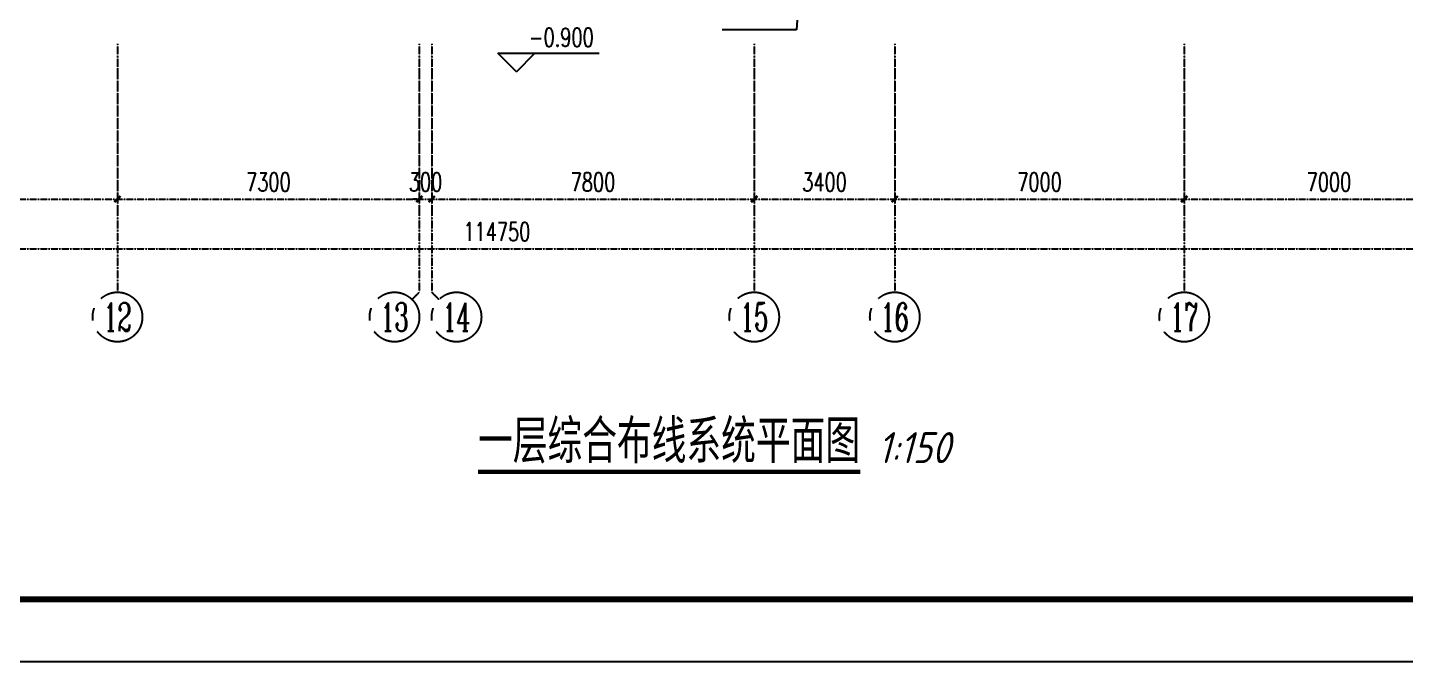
# Model space of a CAD drawing. Extents: x 1241380 to 1952554, y 1012187 to 1766051.
# Drawn here: x 1616940 to 1650265, y 1186195 to 1201509 of the extents above; entities that cross this region are included whole.
import ezdxf
from ezdxf.enums import TextEntityAlignment as Align

# ---------------------------------------------------------------- set-up
doc = ezdxf.new("R2010")
doc.units = 0
doc.linetypes.add('CENTER', pattern=[2, 1.25, -0.25, 0.25, -0.25])
for name, color, linetype in [('1-建筑底图', 8, 'Continuous'), ('AXIS', 251, 'CENTER'), ('AXIS_TEXT', 7, 'Continuous'), ('BTTK', 7, 'Continuous'), ('PUB_TITLE', 7, 'Continuous'), ('TEL_SYMB', 3, 'Continuous'), ('WALL', 2, 'Continuous')]:
    doc.layers.add(name, color=color, linetype=linetype)
doc.styles.add('_TCH_AXIS', font='COMPLEX', dxfattribs={"bigfont": 'GBCBIG'})
doc.styles.add('_TCH_DIM', font='SIMPLEX', dxfattribs={"bigfont": 'GBCBIG'})
doc.styles.add('_TCH_DIM_T3', font='SIMPLEX', dxfattribs={"width": 0.705882, "bigfont": 'GBCBIG'})
doc.styles.add('_TEL_DIM', font='SIMPLEX', dxfattribs={"width": 0.8, "height": 3.5, "bigfont": 'HZTXT'})
doc.styles.add('COMPLEX', font='COMPLEX')
doc.styles.add('HZ(TK)', font='geniso.shx', dxfattribs={"width": 0.9, "bigfont": 'hztxt.shx'})
doc.styles.get("Standard").update_dxf_attribs({"font": 'gbeitc.shx', "bigfont": 'gbcbig.shx'})
doc.linetypes.add('JIEDI', pattern='A,1.25,-0.25,0.25,-0.25,0.625,["/",Standard,S=0.6,R=0,X=0,Y=-0.3],0.625,-0.25,0.25,-0.25', length=4)
doc.dimstyles.new('_TCH_ARCH&&150', dxfattribs={"dimtxt": 446.25, "dimasz": 150, "dimexe": 375, "dimexo": 450, "dimgap": 189.375, "dimtad": 1, "dimdec": 0, "dimzin": 0, "dimdsep": 46, "dimtxsty": '_TCH_DIM_T3', "dimblk": 'ARCHTICK', "dimcen": 0.09, "dimclrt": 7, "dimazin": 2, "dimtfac": 1, "dimtdec": 0, "dimtix": 1, "dimtmove": 2, "dimatfit": 3, "dimfxl": 1, "dimtolj": 1, "dimtzin": 0, "dimarcsym": 0})

# ---------------------------------------------------------------- blocks, each defined once
blk = doc.blocks.new('_AXISO')
blk.add_circle((0, 0), 0.5)
at = {"layer": 'AXIS_TEXT', "style": 'COMPLEX', "width": 1.041667}
blk.add_attdef('A', text='', height=0.56, dxfattribs=at).set_placement((-0.25, -0.28), (0.25, -0.28), align=Align.FIT)
blk = doc.blocks.new('_ArchTick')
at = {"color": 0, "linetype": 'ByBlock', "const_width": 0.4}
blk.add_lwpolyline([(-0.5, -0.5), (0.5, 0.5)], dxfattribs=at)
blk = doc.blocks.new('*D59')
at = {"layer": 'AXIS', "color": 0, "lineweight": -2, "transparency": 16777216}
for p, q in [((926858, 771137), (926858, 766262)), ((1041608, 771137), (1041608, 766262)), ((926858, 766637), (1041608, 766637))]:
    blk.add_line(p, q, dxfattribs=at)
at = {"layer": 'Defpoints', "color": 0}
for p in [(926858, 771587), (1041608, 771587), (1041608, 766637)]:
    blk.add_point(p, dxfattribs=at)
at = {"layer": 'AXIS', "color": 0, "lineweight": -2, "transparency": 16777216, "xscale": 150, "yscale": 150, "zscale": 150, "rotation": 180}
blk.add_blockref('_ArchTick', (926858, 766637), dxfattribs=at)
at = {"layer": 'AXIS', "color": 0, "lineweight": -2, "transparency": 16777216, "xscale": 150, "yscale": 150, "zscale": 150}
blk.add_blockref('_ArchTick', (1041608, 766637), dxfattribs=at)
at = {"layer": 'AXIS', "color": 7, "transparency": 16777216, "insert": (984233, 767049), "char_height": 446.2, "attachment_point": 5, "style": '_TCH_DIM_T3'}
blk.add_mtext('\\A1;114750', dxfattribs=at)
blk = doc.blocks.new('*D33')
at = {"layer": 'AXIS', "color": 0, "lineweight": -2, "transparency": 16777216}
for p, q in [((968258, 771137), (968258, 767462)), ((975058, 771137), (975058, 767462)), ((968258, 767837), (975058, 767837))]:
    blk.add_line(p, q, dxfattribs=at)
at = {"layer": 'Defpoints', "color": 0}
for p in [(968258, 771587), (975058, 771587), (975058, 767837)]:
    blk.add_point(p, dxfattribs=at)
at = {"layer": 'AXIS', "color": 0, "lineweight": -2, "transparency": 16777216, "xscale": 150, "yscale": 150, "zscale": 150, "rotation": 180}
blk.add_blockref('_ArchTick', (968258, 767837), dxfattribs=at)
at = {"layer": 'AXIS', "color": 0, "lineweight": -2, "transparency": 16777216, "xscale": 150, "yscale": 150, "zscale": 150}
blk.add_blockref('_ArchTick', (975058, 767837), dxfattribs=at)
at = {"layer": 'AXIS', "color": 7, "transparency": 16777216, "insert": (971658, 768249), "char_height": 446.2, "attachment_point": 5, "style": '_TCH_DIM_T3'}
blk.add_mtext('\\A1;6800', dxfattribs=at)
blk = doc.blocks.new('*D34')
at = {"layer": 'AXIS', "color": 0, "lineweight": -2, "transparency": 16777216}
for p, q in [((975058, 771137), (975058, 767462)), ((982358, 771137), (982358, 767462)), ((975058, 767837), (982358, 767837))]:
    blk.add_line(p, q, dxfattribs=at)
at = {"layer": 'Defpoints', "color": 0}
for p in [(975058, 771587), (982358, 771587), (982358, 767837)]:
    blk.add_point(p, dxfattribs=at)
at = {"layer": 'AXIS', "color": 0, "lineweight": -2, "transparency": 16777216, "xscale": 150, "yscale": 150, "zscale": 150, "rotation": 180}
blk.add_blockref('_ArchTick', (975058, 767837), dxfattribs=at)
at = {"layer": 'AXIS', "color": 0, "lineweight": -2, "transparency": 16777216, "xscale": 150, "yscale": 150, "zscale": 150}
blk.add_blockref('_ArchTick', (982358, 767837), dxfattribs=at)
at = {"layer": 'AXIS', "color": 7, "transparency": 16777216, "insert": (978708, 768249), "char_height": 446.2, "attachment_point": 5, "style": '_TCH_DIM_T3'}
blk.add_mtext('\\A1;7300', dxfattribs=at)
blk = doc.blocks.new('*D35')
at = {"layer": 'AXIS', "color": 0, "lineweight": -2, "transparency": 16777216}
for p, q in [((982358, 771137), (982358, 767462)), ((982658, 771137), (982658, 767462)), ((982358, 767837), (982208, 767837)), ((982358, 767837), (982658, 767837)), ((982658, 767837), (982808, 767837))]:
    blk.add_line(p, q, dxfattribs=at)
at = {"layer": 'Defpoints', "color": 0}
for p in [(982358, 771587), (982658, 771587), (982658, 767837)]:
    blk.add_point(p, dxfattribs=at)
at = {"layer": 'AXIS', "color": 0, "lineweight": -2, "transparency": 16777216, "xscale": 150, "yscale": 150, "zscale": 150}
blk.add_blockref('_ArchTick', (982358, 767837), dxfattribs=at)
at = {"layer": 'AXIS', "color": 0, "lineweight": -2, "transparency": 16777216, "xscale": 150, "yscale": 150, "zscale": 150, "rotation": 180}
blk.add_blockref('_ArchTick', (982658, 767837), dxfattribs=at)
at = {"layer": 'AXIS', "color": 7, "transparency": 16777216, "insert": (982508, 768249), "char_height": 446.2, "attachment_point": 5, "style": '_TCH_DIM_T3'}
blk.add_mtext('\\A1;300', dxfattribs=at)
blk = doc.blocks.new('*D36')
at = {"layer": 'AXIS', "color": 0, "lineweight": -2, "transparency": 16777216}
for p, q in [((982658, 771137), (982658, 767462)), ((990458, 771137), (990458, 767462)), ((982658, 767837), (990458, 767837))]:
    blk.add_line(p, q, dxfattribs=at)
at = {"layer": 'Defpoints', "color": 0}
for p in [(982658, 771587), (990458, 771587), (990458, 767837)]:
    blk.add_point(p, dxfattribs=at)
at = {"layer": 'AXIS', "color": 0, "lineweight": -2, "transparency": 16777216, "xscale": 150, "yscale": 150, "zscale": 150, "rotation": 180}
blk.add_blockref('_ArchTick', (982658, 767837), dxfattribs=at)
at = {"layer": 'AXIS', "color": 0, "lineweight": -2, "transparency": 16777216, "xscale": 150, "yscale": 150, "zscale": 150}
blk.add_blockref('_ArchTick', (990458, 767837), dxfattribs=at)
at = {"layer": 'AXIS', "color": 7, "transparency": 16777216, "insert": (986558, 768249), "char_height": 446.2, "attachment_point": 5, "style": '_TCH_DIM_T3'}
blk.add_mtext('\\A1;7800', dxfattribs=at)
blk = doc.blocks.new('*D37')
at = {"layer": 'AXIS', "color": 0, "lineweight": -2, "transparency": 16777216}
for p, q in [((990458, 771137), (990458, 767462)), ((993858, 771137), (993858, 767462)), ((990458, 767837), (993858, 767837))]:
    blk.add_line(p, q, dxfattribs=at)
at = {"layer": 'Defpoints', "color": 0}
for p in [(990458, 771587), (993858, 771587), (993858, 767837)]:
    blk.add_point(p, dxfattribs=at)
at = {"layer": 'AXIS', "color": 0, "lineweight": -2, "transparency": 16777216, "xscale": 150, "yscale": 150, "zscale": 150, "rotation": 180}
blk.add_blockref('_ArchTick', (990458, 767837), dxfattribs=at)
at = {"layer": 'AXIS', "color": 0, "lineweight": -2, "transparency": 16777216, "xscale": 150, "yscale": 150, "zscale": 150}
blk.add_blockref('_ArchTick', (993858, 767837), dxfattribs=at)
at = {"layer": 'AXIS', "color": 7, "transparency": 16777216, "insert": (992158, 768249), "char_height": 446.2, "attachment_point": 5, "style": '_TCH_DIM_T3'}
blk.add_mtext('\\A1;3400', dxfattribs=at)
blk = doc.blocks.new('*D38')
at = {"layer": 'AXIS', "color": 0, "lineweight": -2, "transparency": 16777216}
for p, q in [((993858, 771137), (993858, 767462)), ((1000858, 771137), (1000858, 767462)), ((993858, 767837), (1000858, 767837))]:
    blk.add_line(p, q, dxfattribs=at)
at = {"layer": 'Defpoints', "color": 0}
for p in [(993858, 771587), (1000858, 771587), (1000858, 767837)]:
    blk.add_point(p, dxfattribs=at)
at = {"layer": 'AXIS', "color": 0, "lineweight": -2, "transparency": 16777216, "xscale": 150, "yscale": 150, "zscale": 150, "rotation": 180}
blk.add_blockref('_ArchTick', (993858, 767837), dxfattribs=at)
at = {"layer": 'AXIS', "color": 0, "lineweight": -2, "transparency": 16777216, "xscale": 150, "yscale": 150, "zscale": 150}
blk.add_blockref('_ArchTick', (1000858, 767837), dxfattribs=at)
at = {"layer": 'AXIS', "color": 7, "transparency": 16777216, "insert": (997358, 768249), "char_height": 446.2, "attachment_point": 5, "style": '_TCH_DIM_T3'}
blk.add_mtext('\\A1;7000', dxfattribs=at)
blk = doc.blocks.new('*D39')
at = {"layer": 'AXIS', "color": 0, "lineweight": -2, "transparency": 16777216}
for p, q in [((1000858, 771137), (1000858, 767462)), ((1007858, 771137), (1007858, 767462)), ((1000858, 767837), (1007858, 767837))]:
    blk.add_line(p, q, dxfattribs=at)
at = {"layer": 'Defpoints', "color": 0}
for p in [(1000858, 771587), (1007858, 771587), (1007858, 767837)]:
    blk.add_point(p, dxfattribs=at)
at = {"layer": 'AXIS', "color": 0, "lineweight": -2, "transparency": 16777216, "xscale": 150, "yscale": 150, "zscale": 150, "rotation": 180}
blk.add_blockref('_ArchTick', (1000858, 767837), dxfattribs=at)
at = {"layer": 'AXIS', "color": 0, "lineweight": -2, "transparency": 16777216, "xscale": 150, "yscale": 150, "zscale": 150}
blk.add_blockref('_ArchTick', (1007858, 767837), dxfattribs=at)
at = {"layer": 'AXIS', "color": 7, "transparency": 16777216, "insert": (1004358, 768249), "char_height": 446.2, "attachment_point": 5, "style": '_TCH_DIM_T3'}
blk.add_mtext('\\A1;7000', dxfattribs=at)
blk = doc.blocks.new('vhtemplate_2020年新竖式图框_A0')
at = {"layer": 'PUB_TITLE', "color": 7}
blk.add_lwpolyline([(0, 0), (1189, 0), (1189, 841), (0, 841)], close=True, dxfattribs=at)
at = {"layer": 'PUB_TITLE', "const_width": 1}
blk.add_lwpolyline([(25, 10), (1179, 10), (1179, 831), (25, 831)], close=True, dxfattribs=at)
at = {"layer": 'BTTK', "color": 4, "style": 'HZ(TK)', "width": 0.9}
for tag, p in [('合作单位', (1144, 743.5)), ('建设单位', (1144, 209.5)), ('工程名称', (1144, 176.5)), ('子项名称', (1154, 160)), ('图纸名称', (1144, 141))]:
    blk.add_attdef(tag, text='', height=3.5, dxfattribs=at).set_placement(p, align=Align.MIDDLE_CENTER)
for tag, p in [('注册证书号', (1156.5, 309.01)), ('注册印章号', (1156.5, 301.01)), ('设计号', (1154, 193)), ('图别', (1137.75, 34)), ('图号', (1170.25, 34)), ('版本号', (1137.75, 26)), ('日期', (1170.25, 26))]:
    blk.add_attdef(tag, text='', height=3.5, dxfattribs=at).set_placement(p, align=Align.MIDDLE)
blk = doc.blocks.new('ERT')
at = {"layer": 'AXIS'}
for p, q in [((975058.2, 771586.5), (975058.2, 765586.5)), ((982358.2, 771586.5), (982358.2, 765586.5)), ((982658.2, 771586.5), (982658.2, 765586.5)), ((990458.2, 771586.5), (990458.2, 765586.5)), ((993858.2, 771586.5), (993858.2, 765586.5)), ((1000858.2, 771586.5), (1000858.2, 765586.5)), ((982182.5, 765410.8), (982358.2, 765586.5)), ((982833.9, 765410.8), (982658.2, 765586.5))]:
    blk.add_line(p, q, dxfattribs=at)
ref = blk.add_blockref('_AXISO', (975058.2, 764986.5), dxfattribs=dict(at, xscale=1200, yscale=1200, zscale=1200))
ref.add_attrib('A', '12', dxfattribs={"layer": 'AXIS_TEXT', "height": 678.82, "style": '_TCH_AXIS', "width": 0.724138}).set_placement((974718.8, 764647.1), (975397.6, 764647.1), align=Align.FIT)
ref = blk.add_blockref('_AXISO', (981758.2, 764986.5), dxfattribs=dict(at, xscale=1200, yscale=1200, zscale=1200))
ref.add_attrib('A', '13', dxfattribs={"layer": 'AXIS_TEXT', "height": 678.82, "style": '_TCH_AXIS', "width": 0.724138}).set_placement((981418.8, 764647.1), (982097.6, 764647.1), align=Align.FIT)
ref = blk.add_blockref('_AXISO', (983258.2, 764986.5), dxfattribs=dict(at, xscale=1200, yscale=1200, zscale=1200))
ref.add_attrib('A', '14', dxfattribs={"layer": 'AXIS_TEXT', "height": 678.82, "style": '_TCH_AXIS', "width": 0.677419}).set_placement((982918.8, 764647.1), (983597.6, 764647.1), align=Align.FIT)
ref = blk.add_blockref('_AXISO', (990458.2, 764986.5), dxfattribs=dict(at, xscale=1200, yscale=1200, zscale=1200))
ref.add_attrib('A', '15', dxfattribs={"layer": 'AXIS_TEXT', "height": 678.82, "style": '_TCH_AXIS', "width": 0.724138}).set_placement((990118.8, 764647.1), (990797.6, 764647.1), align=Align.FIT)
ref = blk.add_blockref('_AXISO', (993858.2, 764986.5), dxfattribs=dict(at, xscale=1200, yscale=1200, zscale=1200))
ref.add_attrib('A', '16', dxfattribs={"layer": 'AXIS_TEXT', "height": 678.82, "style": '_TCH_AXIS', "width": 0.724138}).set_placement((993518.8, 764647.1), (994197.6, 764647.1), align=Align.FIT)
ref = blk.add_blockref('_AXISO', (1000858.2, 764986.5), dxfattribs=dict(at, xscale=1200, yscale=1200, zscale=1200))
ref.add_attrib('A', '17', dxfattribs={"layer": 'AXIS_TEXT', "height": 678.82, "style": '_TCH_AXIS', "width": 0.724138}).set_placement((1000518.8, 764647.1), (1001197.6, 764647.1), align=Align.FIT)
for p1, p2, distance, picture, middle in [((926858.2, 771586.5), (1041608.2, 771586.5), -4950, '*D59', (984233.2, 767049)), ((968258.2, 771586.5), (975058.2, 771586.5), -3750, '*D33', (971658.2, 768249)), ((975058.2, 771586.5), (982358.2, 771586.5), -3750, '*D34', (978708.2, 768249)), ((982358.2, 771586.5), (982658.2, 771586.5), -3750, '*D35', (982508.2, 768249)), ((982658.2, 771586.5), (990458.2, 771586.5), -3750, '*D36', (986558.2, 768249)), ((990458.2, 771586.5), (993858.2, 771586.5), -3750, '*D37', (992158.2, 768249)), ((993858.2, 771586.5), (1000858.2, 771586.5), -3750, '*D38', (997358.2, 768249)), ((1000858.2, 771586.5), (1007858.2, 771586.5), -3750, '*D39', (1004358.2, 768249))]:
    dim = blk.add_aligned_dim(p1=p1, p2=p2, distance=distance, dimstyle='_TCH_ARCH&&150', dxfattribs=at)
    dim.commit()
    dim.dimension.update_dxf_attribs({"geometry": picture, "text_midpoint": middle})
blk = doc.blocks.new('1-一层建筑底图')
at = {"layer": '1-建筑底图', "color": 8}
for p, q in [((64993, 2050), (64770, -1214)), ((64770, -1214), (62976, -1214)), ((57997, -2229), (57547, -1779)), ((57547, -1779), (59998, -1779)), ((57997, -2229), (58447, -1779))]:
    blk.add_line(p, q, dxfattribs=at)
blk.add_blockref('ERT', (-926708, -773142), dxfattribs=at)
at = {"layer": '1-建筑底图', "color": 8, "style": '_TCH_DIM', "width": 0.705882}
blk.add_text('-0.900', height=446.2, dxfattribs=at).set_placement((58303, -1621))

msp = doc.modelspace()

# ---------------------------------------------------------------- linework, layer by layer
at = {"layer": 'TEL_SYMB', "const_width": 105}
msp.add_lwpolyline([(1627835.4, 1190775.1), (1637080.4, 1190775.1)], dxfattribs=at)

# ---------------------------------------------------------------- block references
at = {"layer": '1-建筑底图', "linetype": 'JIEDI'}
msp.add_blockref('1-一层建筑底图', (1570765, 1202671.1), dxfattribs=at)
at = {"layer": 'WALL', "xscale": 150, "yscale": 150, "zscale": 150}
msp.add_blockref('vhtemplate_2020年新竖式图框_A0', (1546439.2, 1186194.8), dxfattribs=at)

# ---------------------------------------------------------------- texts
at = {"layer": 'TEL_SYMB', "color": 7, "style": '_TEL_DIM', "width": 0.8}
msp.add_text('一层综合布线系统平面图', height=1050, dxfattribs=at).set_placement((1627835.4, 1190985.1))
at = {"layer": 'TEL_SYMB', "color": 7}
msp.add_text('1:150', height=750, dxfattribs=at).set_placement((1637500.4, 1190985.1))

doc.saveas('drawing.dxf')
